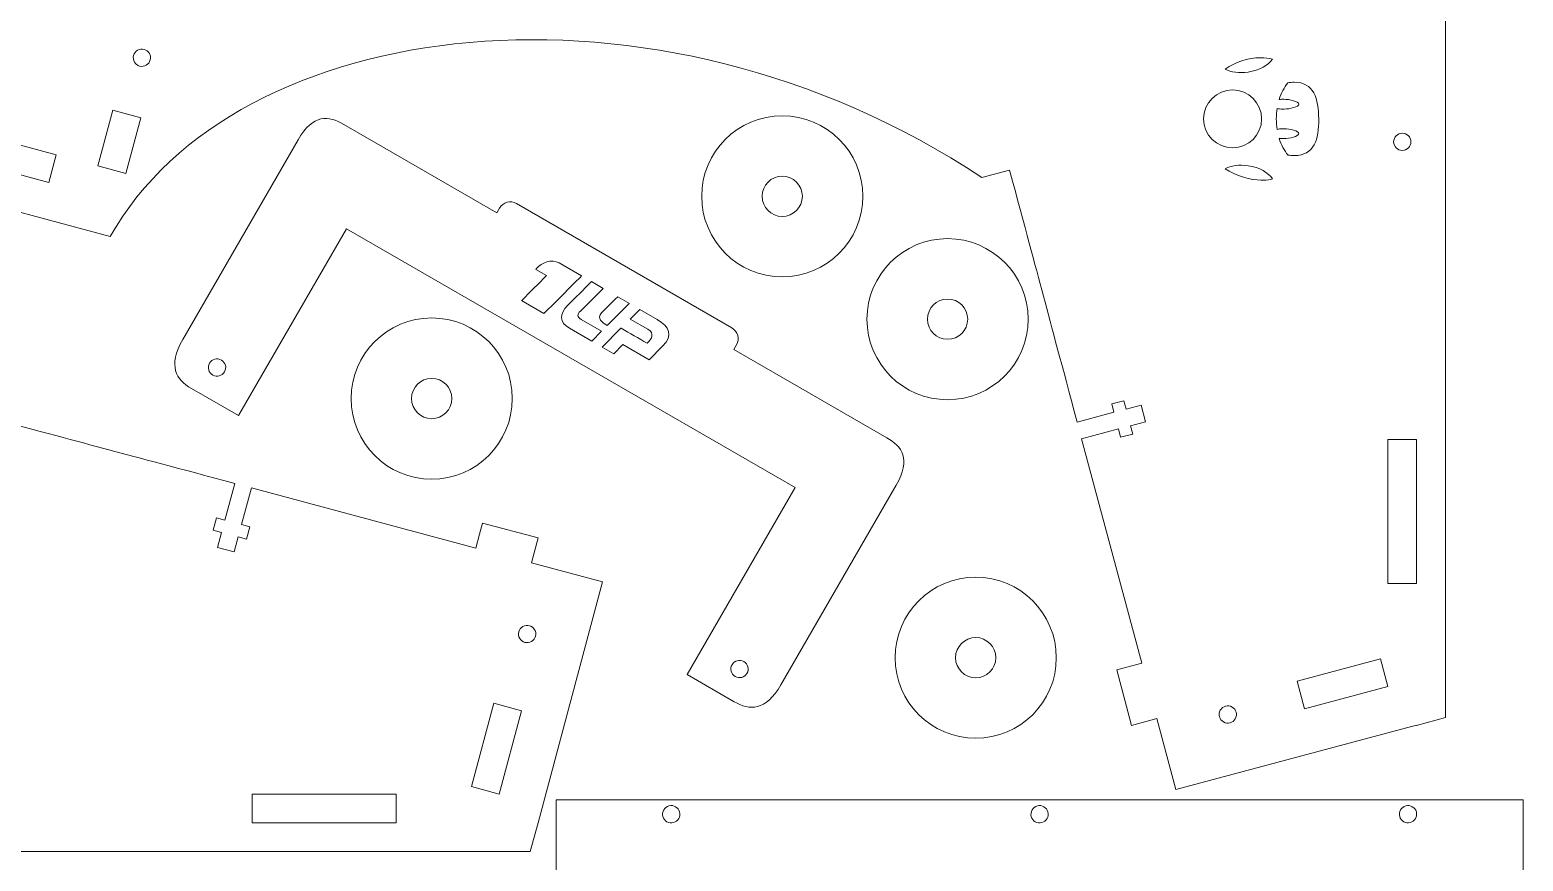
# Model space of a CAD drawing. Header units: centimetres. Extents: x -37.1 to 36.5, y -29.2 to 24.8.
# Drawn here: x 9.62 to 35.56, y -8.54 to 5.91 of the extents above; entities that cross this region are included whole.
import ezdxf

# ---------------------------------------------------------------- set-up
doc = ezdxf.new("R2010")
doc.units = ezdxf.units.CM
doc.header["$MEASUREMENT"] = 0
doc.layers.add('layer 1', color=7, linetype='Continuous')

msp = doc.modelspace()

# ---------------------------------------------------------------- linework, layer by layer
at = {"layer": 'layer 1', "color": 142, "lineweight": 20}
for points, knots in [([(-1.522, -8.37405), (-1.522, -8.37405), (18.31124, -8.37438), (18.31124, -8.37438), (18.31124, -8.37438), (18.31124, -8.37438), (18.4453, -7.87405), (18.4453, -7.87405), (18.4453, -7.87405), (18.4453, -7.87405), (18.44508, -7.87405), (18.44508, -7.87405), (18.44508, -7.87405), (18.44508, -7.87405), (19.56322, -3.68924), (19.56322, -3.68924), (19.56322, -3.68924), (19.56322, -3.68924), (18.32879, -3.35859), (18.32879, -3.35859), (18.32879, -3.35859), (18.32879, -3.35859), (18.4454, -2.92343), (18.4454, -2.92343), (18.4454, -2.92343), (18.4454, -2.92343), (17.47975, -2.6645), (17.47975, -2.6645), (17.47975, -2.6645), (17.47975, -2.6645), (17.4797, -2.66469), (17.4797, -2.66469), (17.4797, -2.66469), (17.4797, -2.66469), (17.42799, -2.85777), (17.42799, -2.85777), (17.42799, -2.85777), (17.42799, -2.85777), (17.36331, -3.09913), (17.36331, -3.09913), (17.36331, -3.09913), (17.36331, -3.09913), (13.46601, -2.05496), (13.46601, -2.05496), (13.46601, -2.05496), (13.46601, -2.05496), (13.29512, -2.69278), (13.29512, -2.69278), (13.29512, -2.69278), (13.29512, -2.69278), (13.43998, -2.7316), (13.43998, -2.7316), (13.43998, -2.7316), (13.43998, -2.7316), (13.38305, -2.9441), (13.38305, -2.9441), (13.38305, -2.9441), (13.38305, -2.9441), (13.23816, -2.90528), (13.23816, -2.90528), (13.23816, -2.90528), (13.23816, -2.90528), (13.16829, -3.16604), (13.16829, -3.16604), (13.16829, -3.16604), (13.16829, -3.16604), (12.87852, -3.08843), (12.87852, -3.08843), (12.87852, -3.08843), (12.87852, -3.08843), (12.94839, -2.82762), (12.94839, -2.82762), (12.94839, -2.82762), (12.94839, -2.82762), (12.80349, -2.78883), (12.80349, -2.78883), (12.80349, -2.78883), (12.80349, -2.78883), (12.86044, -2.57632), (12.86044, -2.57632), (12.86044, -2.57632), (12.86044, -2.57632), (13.00531, -2.61513), (13.00531, -2.61513), (13.00531, -2.61513), (13.00531, -2.61513), (13.17622, -1.9773), (13.17622, -1.9773), (13.17622, -1.9773), (11.09049, -1.41843), (10.88176, -1.36254), (8.79604, -0.80362), (8.79604, -0.80362), (8.79604, -0.80362), (8.92538, -0.32086), (8.92538, -0.32086), (8.92538, -0.32086), (5.14328, 5.37524), (6.10424, 12.6636), (9.94965, 14.81976), (9.94965, 14.81976), (9.94965, 14.81976), (9.16359, 17.7523), (9.16359, 17.7523), (9.16359, 17.7523), (8.95584, 18.56883), (8.19463, 18.8111), (7.31379, 18.57509), (7.31379, 18.57509), (7.31379, 18.57509), (-1.52199, 16.20756), (-1.52199, 16.20756), (-1.52199, 16.20756), (-1.52199, 16.20756), (-1.52199, 6.17568), (-1.52199, 6.17568), (-1.52199, 6.17568), (-1.52199, 6.17568), (-1.02198, 6.17568), (-1.02198, 6.17568), (-1.02198, 6.17568), (-1.02198, 6.17568), (-1.022, 4.32568), (-1.022, 4.32568), (-1.022, 4.32568), (-1.022, 4.32568), (-0.362, 4.32569), (-0.362, 4.32569), (-0.362, 4.32569), (-0.362, 4.32569), (-0.36197, 4.47569), (-0.36197, 4.47569), (-0.36197, 4.47569), (-0.36197, 4.47569), (-0.14198, 4.47569), (-0.14198, 4.47569), (-0.14198, 4.47569), (-0.14198, 4.47569), (-0.14199, 4.3257), (-0.14199, 4.3257), (-0.14199, 4.3257), (-0.14199, 4.3257), (0.12801, 4.32569), (0.12801, 4.32569), (0.12801, 4.32569), (0.12801, 4.32569), (0.128, 4.02569), (0.128, 4.02569), (0.128, 4.02569), (0.128, 4.02569), (-0.142, 4.02569), (-0.142, 4.02569), (-0.142, 4.02569), (-0.142, 4.02569), (-0.142, 3.87569), (-0.142, 3.87569), (-0.142, 3.87569), (-0.142, 3.87569), (-0.362, 3.87568), (-0.362, 3.87568), (-0.362, 3.87568), (-0.362, 3.87568), (-0.36201, 4.0257), (-0.36201, 4.0257), (-0.36201, 4.0257), (-0.36201, 4.0257), (-1.022, 4.02558), (-1.022, 4.02558), (-1.022, 4.02558), (-1.022, 4.02558), (-1.022, 2.1757), (-1.022, 2.1757), (-1.022, 2.1757), (-1.022, 2.1757), (-1.522, 2.1757), (-1.522, 2.1757), (-1.522, 2.1757), (-1.522, 2.1757), (-1.52199, -7.8741), (-1.52199, -7.8741), (-1.52199, -7.8741), (-1.52199, -7.8741), (-1.522, -8.37405), (-1.522, -8.37405)], [0, 0, 0, 0, 0.02173913, 0.02173913, 0.02173913, 0.02173913, 0.04347826, 0.04347826, 0.04347826, 0.04347826, 0.06521739, 0.06521739, 0.06521739, 0.06521739, 0.08695652, 0.08695652, 0.08695652, 0.08695652, 0.10869565, 0.10869565, 0.10869565, 0.10869565, 0.13043478, 0.13043478, 0.13043478, 0.13043478, 0.15217391, 0.15217391, 0.15217391, 0.15217391, 0.17391304, 0.17391304, 0.17391304, 0.17391304, 0.19565217, 0.19565217, 0.19565217, 0.19565217, 0.2173913, 0.2173913, 0.2173913, 0.2173913, 0.23913043, 0.23913043, 0.23913043, 0.23913043, 0.26086957, 0.26086957, 0.26086957, 0.26086957, 0.2826087, 0.2826087, 0.2826087, 0.2826087, 0.30434783, 0.30434783, 0.30434783, 0.30434783, 0.32608696, 0.32608696, 0.32608696, 0.32608696, 0.34782609, 0.34782609, 0.34782609, 0.34782609, 0.36956522, 0.36956522, 0.36956522, 0.36956522, 0.39130435, 0.39130435, 0.39130435, 0.39130435, 0.41304348, 0.41304348, 0.41304348, 0.41304348, 0.43478261, 0.43478261, 0.43478261, 0.43478261, 0.45652174, 0.45652174, 0.45652174, 0.45652174, 0.47826087, 0.47826087, 0.47826087, 0.47826087, 0.5, 0.5, 0.5, 0.5, 0.52173913, 0.52173913, 0.52173913, 0.52173913, 0.54347826, 0.54347826, 0.54347826, 0.54347826, 0.56521739, 0.56521739, 0.56521739, 0.56521739, 0.58695652, 0.58695652, 0.58695652, 0.58695652, 0.60869565, 0.60869565, 0.60869565, 0.60869565, 0.63043478, 0.63043478, 0.63043478, 0.63043478, 0.65217391, 0.65217391, 0.65217391, 0.65217391, 0.67391304, 0.67391304, 0.67391304, 0.67391304, 0.69565217, 0.69565217, 0.69565217, 0.69565217, 0.7173913, 0.7173913, 0.7173913, 0.7173913, 0.73913043, 0.73913043, 0.73913043, 0.73913043, 0.76086957, 0.76086957, 0.76086957, 0.76086957, 0.7826087, 0.7826087, 0.7826087, 0.7826087, 0.80434783, 0.80434783, 0.80434783, 0.80434783, 0.82608696, 0.82608696, 0.82608696, 0.82608696, 0.84782609, 0.84782609, 0.84782609, 0.84782609, 0.86956522, 0.86956522, 0.86956522, 0.86956522, 0.89130435, 0.89130435, 0.89130435, 0.89130435, 0.91304348, 0.91304348, 0.91304348, 0.91304348, 0.93478261, 0.93478261, 0.93478261, 0.93478261, 0.95652174, 0.95652174, 0.95652174, 0.95652174, 0.97826087, 0.97826087, 0.97826087, 0.97826087, 1, 1, 1, 1]), ([(29.5236, -7.2986), (29.5236, -7.2986), (29.19297, -6.06416), (29.19297, -6.06416), (29.19297, -6.06416), (29.19297, -6.06416), (28.75782, -6.1808), (28.75782, -6.1808), (28.75782, -6.1808), (28.75782, -6.1808), (28.49889, -5.21511), (28.49889, -5.21511), (28.49889, -5.21511), (28.49889, -5.21511), (28.49907, -5.21508), (28.49907, -5.21508), (28.49907, -5.21508), (28.49907, -5.21508), (28.93351, -5.0987), (28.93351, -5.0987), (28.93351, -5.0987), (28.93351, -5.0987), (27.88934, -1.2014), (27.88934, -1.2014), (27.88934, -1.2014), (27.88934, -1.2014), (28.52713, -1.03049), (28.52713, -1.03049), (28.52713, -1.03049), (28.52713, -1.03049), (28.56598, -1.17536), (28.56598, -1.17536), (28.56598, -1.17536), (28.56598, -1.17536), (28.77849, -1.11843), (28.77849, -1.11843), (28.77849, -1.11843), (28.77849, -1.11843), (28.73966, -0.97357), (28.73966, -0.97357), (28.73966, -0.97357), (28.73966, -0.97357), (29.00045, -0.90368), (29.00045, -0.90368), (29.00045, -0.90368), (29.00045, -0.90368), (28.92281, -0.6139), (28.92281, -0.6139), (28.92281, -0.6139), (28.92281, -0.6139), (28.66198, -0.68379), (28.66198, -0.68379), (28.66198, -0.68379), (28.66198, -0.68379), (28.62318, -0.53887), (28.62318, -0.53887), (28.62318, -0.53887), (28.62318, -0.53887), (28.41069, -0.59583), (28.41069, -0.59583), (28.41069, -0.59583), (28.41069, -0.59583), (28.44952, -0.7407), (28.44952, -0.7407), (28.44952, -0.7407), (28.44952, -0.7407), (27.81168, -0.91163), (27.81168, -0.91163), (27.81168, -0.91163), (27.2528, 1.17413), (27.19689, 1.38286), (26.638, 3.46857), (26.638, 3.46857), (26.638, 3.46857), (26.15524, 3.33924), (26.15524, 3.33924), (26.15524, 3.33924), (20.45917, 7.12136), (13.17077, 6.16037), (11.01463, 2.31496), (11.01463, 2.31496), (11.01463, 2.31496), (8.08208, 3.10102), (8.08208, 3.10102), (8.08208, 3.10102), (7.26555, 3.30878), (7.02328, 4.06997), (7.25929, 4.95082), (7.25929, 4.95082), (7.25929, 4.95082), (9.62681, 13.78659), (9.62681, 13.78659), (9.62681, 13.78659), (9.62681, 13.78659), (19.65869, 13.7866), (19.65869, 13.7866), (19.65869, 13.7866), (19.65869, 13.7866), (19.65871, 13.28663), (19.65871, 13.28663), (19.65871, 13.28663), (19.65871, 13.28663), (21.50871, 13.28664), (21.50871, 13.28664), (21.50871, 13.28664), (21.50871, 13.28664), (21.50871, 12.62661), (21.50871, 12.62661), (21.50871, 12.62661), (21.50871, 12.62661), (21.35872, 12.62663), (21.35872, 12.62663), (21.35872, 12.62663), (21.35872, 12.62663), (21.35872, 12.40662), (21.35872, 12.40662), (21.35872, 12.40662), (21.35872, 12.40662), (21.5087, 12.40662), (21.5087, 12.40662), (21.5087, 12.40662), (21.5087, 12.40662), (21.50871, 12.13662), (21.50871, 12.13662), (21.50871, 12.13662), (21.50871, 12.13662), (21.80872, 12.13661), (21.80872, 12.13661), (21.80872, 12.13661), (21.80872, 12.13661), (21.80871, 12.40663), (21.80871, 12.40663), (21.80871, 12.40663), (21.80871, 12.40663), (21.9587, 12.40664), (21.9587, 12.40664), (21.9587, 12.40664), (21.9587, 12.40664), (21.95871, 12.62663), (21.95871, 12.62663), (21.95871, 12.62663), (21.95871, 12.62663), (21.8087, 12.62662), (21.8087, 12.62662), (21.8087, 12.62662), (21.8087, 12.62662), (21.80881, 13.28662), (21.80881, 13.28662), (21.80881, 13.28662), (21.80881, 13.28662), (23.65869, 13.28662), (23.65869, 13.28662), (23.65869, 13.28662), (23.65869, 13.28662), (23.65869, 13.78661), (23.65869, 13.78661), (23.65869, 13.78661), (23.65869, 13.78661), (33.70842, 13.7866), (33.70842, 13.7866), (33.70842, 13.7866), (33.70842, 13.7866), (33.70843, 13.78662), (33.70843, 13.78662), (33.70843, 13.78662), (33.70843, 13.78662), (34.20845, 13.78663), (34.20845, 13.78663), (34.20845, 13.78663), (34.20845, 13.78663), (34.20877, -6.04662), (34.20877, -6.04662), (34.20877, -6.04662), (34.20877, -6.04662), (33.70844, -6.18067), (33.70844, -6.18067), (33.70844, -6.18067), (33.70844, -6.18067), (33.70843, -6.18048), (33.70843, -6.18048), (33.70843, -6.18048), (33.70843, -6.18048), (29.5236, -7.2986), (29.5236, -7.2986)], [0, 0, 0, 0, 0.02173913, 0.02173913, 0.02173913, 0.02173913, 0.04347826, 0.04347826, 0.04347826, 0.04347826, 0.06521739, 0.06521739, 0.06521739, 0.06521739, 0.08695652, 0.08695652, 0.08695652, 0.08695652, 0.10869565, 0.10869565, 0.10869565, 0.10869565, 0.13043478, 0.13043478, 0.13043478, 0.13043478, 0.15217391, 0.15217391, 0.15217391, 0.15217391, 0.17391304, 0.17391304, 0.17391304, 0.17391304, 0.19565217, 0.19565217, 0.19565217, 0.19565217, 0.2173913, 0.2173913, 0.2173913, 0.2173913, 0.23913043, 0.23913043, 0.23913043, 0.23913043, 0.26086957, 0.26086957, 0.26086957, 0.26086957, 0.2826087, 0.2826087, 0.2826087, 0.2826087, 0.30434783, 0.30434783, 0.30434783, 0.30434783, 0.32608696, 0.32608696, 0.32608696, 0.32608696, 0.34782609, 0.34782609, 0.34782609, 0.34782609, 0.36956522, 0.36956522, 0.36956522, 0.36956522, 0.39130435, 0.39130435, 0.39130435, 0.39130435, 0.41304348, 0.41304348, 0.41304348, 0.41304348, 0.43478261, 0.43478261, 0.43478261, 0.43478261, 0.45652174, 0.45652174, 0.45652174, 0.45652174, 0.47826087, 0.47826087, 0.47826087, 0.47826087, 0.5, 0.5, 0.5, 0.5, 0.52173913, 0.52173913, 0.52173913, 0.52173913, 0.54347826, 0.54347826, 0.54347826, 0.54347826, 0.56521739, 0.56521739, 0.56521739, 0.56521739, 0.58695652, 0.58695652, 0.58695652, 0.58695652, 0.60869565, 0.60869565, 0.60869565, 0.60869565, 0.63043478, 0.63043478, 0.63043478, 0.63043478, 0.65217391, 0.65217391, 0.65217391, 0.65217391, 0.67391304, 0.67391304, 0.67391304, 0.67391304, 0.69565217, 0.69565217, 0.69565217, 0.69565217, 0.7173913, 0.7173913, 0.7173913, 0.7173913, 0.73913043, 0.73913043, 0.73913043, 0.73913043, 0.76086957, 0.76086957, 0.76086957, 0.76086957, 0.7826087, 0.7826087, 0.7826087, 0.7826087, 0.80434783, 0.80434783, 0.80434783, 0.80434783, 0.82608696, 0.82608696, 0.82608696, 0.82608696, 0.84782609, 0.84782609, 0.84782609, 0.84782609, 0.86956522, 0.86956522, 0.86956522, 0.86956522, 0.89130435, 0.89130435, 0.89130435, 0.89130435, 0.91304348, 0.91304348, 0.91304348, 0.91304348, 0.93478261, 0.93478261, 0.93478261, 0.93478261, 0.95652174, 0.95652174, 0.95652174, 0.95652174, 0.97826087, 0.97826087, 0.97826087, 0.97826087, 1, 1, 1, 1]), ([(11.70806, 5.38261), (11.72948, 5.4626), (11.682, 5.54487), (11.602, 5.5663), (11.602, 5.5663), (11.522, 5.58778), (11.43971, 5.54027), (11.41831, 5.46023), (11.41831, 5.46023), (11.39683, 5.38025), (11.44437, 5.29796), (11.52435, 5.27654), (11.52435, 5.27654), (11.60432, 5.2551), (11.68663, 5.3026), (11.70806, 5.38261)], [0, 0, 0, 0, 0.25, 0.25, 0.25, 0.25, 0.5, 0.5, 0.5, 0.5, 0.75, 0.75, 0.75, 0.75, 1, 1, 1, 1]), ([(31.20302, 5.39913), (31.14258, 5.41376), (31.07548, 5.42147), (31.0009, 5.42144), (31.0009, 5.42144), (30.76997, 5.42145), (30.55617, 5.34775), (30.38176, 5.22259), (30.38176, 5.22259), (30.4827, 5.17049), (30.62709, 5.14899), (30.78179, 5.17166), (30.78179, 5.17166), (30.97634, 5.20018), (31.13516, 5.29087), (31.20302, 5.39913)], [0, 0, 0, 0, 0.25, 0.25, 0.25, 0.25, 0.5, 0.5, 0.5, 0.5, 0.75, 0.75, 0.75, 0.75, 1, 1, 1, 1]), ([(31.27031, 4.35809), (31.27032, 4.29549), (31.27516, 4.23451), (31.28433, 4.17599), (31.28433, 4.17599), (31.32124, 4.18307), (31.31663, 4.18706), (31.40937, 4.18707), (31.40937, 4.18707), (31.50212, 4.18706), (31.66298, 4.14883), (31.66297, 4.10171), (31.66297, 4.10171), (31.66298, 4.05461), (31.49513, 4.0164), (31.40937, 4.01639), (31.40937, 4.01639), (31.32362, 4.01639), (31.34783, 4.01836), (31.31998, 4.02187), (31.31998, 4.02187), (31.35562, 3.90753), (31.40885, 3.80758), (31.47455, 3.72939), (31.47455, 3.72939), (31.50623, 3.72329), (31.54084, 3.72004), (31.57869, 3.72006), (31.57869, 3.72006), (31.93674, 3.72008), (32.00756, 4.00577), (32.00756, 4.35808), (32.00756, 4.35808), (32.00758, 4.71038), (31.92035, 4.99609), (31.57867, 4.99607), (31.57867, 4.99607), (31.5406, 4.9961), (31.50571, 4.99251), (31.47369, 4.98572), (31.47369, 4.98572), (31.40839, 4.90771), (31.35552, 4.8081), (31.31999, 4.6943), (31.31999, 4.6943), (31.34781, 4.69783), (31.32362, 4.69972), (31.40937, 4.69973), (31.40937, 4.69973), (31.49513, 4.69972), (31.66296, 4.66152), (31.66297, 4.61441), (31.66297, 4.61441), (31.66297, 4.56731), (31.5021, 4.52908), (31.40935, 4.52908), (31.40935, 4.52908), (31.31659, 4.52907), (31.32122, 4.5331), (31.28431, 4.54015), (31.28431, 4.54015), (31.27515, 4.48163), (31.27031, 4.42067), (31.27031, 4.35809)], [0, 0, 0, 0, 0.0625, 0.0625, 0.0625, 0.0625, 0.125, 0.125, 0.125, 0.125, 0.1875, 0.1875, 0.1875, 0.1875, 0.25, 0.25, 0.25, 0.25, 0.3125, 0.3125, 0.3125, 0.3125, 0.375, 0.375, 0.375, 0.375, 0.4375, 0.4375, 0.4375, 0.4375, 0.5, 0.5, 0.5, 0.5, 0.5625, 0.5625, 0.5625, 0.5625, 0.625, 0.625, 0.625, 0.625, 0.6875, 0.6875, 0.6875, 0.6875, 0.75, 0.75, 0.75, 0.75, 0.8125, 0.8125, 0.8125, 0.8125, 0.875, 0.875, 0.875, 0.875, 0.9375, 0.9375, 0.9375, 0.9375, 1, 1, 1, 1]), ([(30.00846, 4.35807), (30.00844, 4.08016), (30.23384, 3.85475), (30.51178, 3.85475), (30.51178, 3.85475), (30.78973, 3.85474), (31.0151, 4.08014), (31.01511, 4.35808), (31.01511, 4.35808), (31.01509, 4.63603), (30.78971, 4.86141), (30.51176, 4.8614), (30.51176, 4.8614), (30.23386, 4.86143), (30.00846, 4.63599), (30.00846, 4.35807)], [0, 0, 0, 0, 0.25, 0.25, 0.25, 0.25, 0.5, 0.5, 0.5, 0.5, 0.75, 0.75, 0.75, 0.75, 1, 1, 1, 1]), ([(11.54238, 4.37806), (11.54238, 4.37806), (11.05942, 4.50744), (11.05942, 4.50744), (11.05942, 4.50744), (11.05942, 4.50744), (10.8006, 3.54152), (10.8006, 3.54152), (10.8006, 3.54152), (10.8006, 3.54152), (11.28356, 3.41211), (11.28356, 3.41211), (11.28356, 3.41211), (11.28356, 3.41211), (11.54238, 4.37806), (11.54238, 4.37806)], [0, 0, 0, 0, 0.25, 0.25, 0.25, 0.25, 0.5, 0.5, 0.5, 0.5, 0.75, 0.75, 0.75, 0.75, 1, 1, 1, 1]), ([(15.07163, 4.263), (15.07163, 4.263), (17.72905, 2.72874), (17.72905, 2.72874), (17.72905, 2.72874), (17.72905, 2.72874), (17.77507, 2.80845), (17.77507, 2.80845), (17.77507, 2.80845), (17.83449, 2.91138), (17.96731, 2.94697), (18.07024, 2.88754), (18.07024, 2.88754), (18.07024, 2.88754), (21.81285, 0.72674), (21.81285, 0.72674), (21.81285, 0.72674), (21.91578, 0.66732), (21.95137, 0.5345), (21.89195, 0.43157), (21.89195, 0.43157), (21.89195, 0.43157), (21.84593, 0.35186), (21.84593, 0.35186), (21.84593, 0.35186), (21.84593, 0.35186), (24.50334, -1.1824), (24.50334, -1.1824), (24.50334, -1.1824), (24.76751, -1.33491), (24.93293, -1.54753), (24.66786, -2.00665), (24.66786, -2.00665), (24.66786, -2.00665), (22.66577, -5.47436), (22.66577, -5.47436), (22.66577, -5.47436), (22.4007, -5.93347), (22.11798, -5.9239), (21.85387, -5.77142), (21.85387, -5.77142), (21.85387, -5.77142), (21.03513, -5.29872), (21.03513, -5.29872), (21.03513, -5.29872), (21.03513, -5.29872), (22.91108, -2.04947), (22.91108, -2.04947), (22.91108, -2.04947), (22.91108, -2.04947), (15.11685, 2.45053), (15.11685, 2.45053), (15.11685, 2.45053), (15.11685, 2.45053), (13.2409, -0.79872), (13.2409, -0.79872), (13.2409, -0.79872), (13.2409, -0.79872), (12.42216, -0.32602), (12.42216, -0.32602), (12.42216, -0.32602), (12.15805, -0.17353), (12.00837, 0.06647), (12.27347, 0.52564), (12.27347, 0.52564), (12.27347, 0.52564), (14.27556, 3.99335), (14.27556, 3.99335), (14.27556, 3.99335), (14.54066, 4.45252), (14.80747, 4.41552), (15.07163, 4.263)], [0, 0, 0, 0, 0.05555556, 0.05555556, 0.05555556, 0.05555556, 0.11111111, 0.11111111, 0.11111111, 0.11111111, 0.16666667, 0.16666667, 0.16666667, 0.16666667, 0.22222222, 0.22222222, 0.22222222, 0.22222222, 0.27777778, 0.27777778, 0.27777778, 0.27777778, 0.33333333, 0.33333333, 0.33333333, 0.33333333, 0.38888889, 0.38888889, 0.38888889, 0.38888889, 0.44444444, 0.44444444, 0.44444444, 0.44444444, 0.5, 0.5, 0.5, 0.5, 0.55555556, 0.55555556, 0.55555556, 0.55555556, 0.61111111, 0.61111111, 0.61111111, 0.61111111, 0.66666667, 0.66666667, 0.66666667, 0.66666667, 0.72222222, 0.72222222, 0.72222222, 0.72222222, 0.77777778, 0.77777778, 0.77777778, 0.77777778, 0.83333333, 0.83333333, 0.83333333, 0.83333333, 0.88888889, 0.88888889, 0.88888889, 0.88888889, 0.94444444, 0.94444444, 0.94444444, 0.94444444, 1, 1, 1, 1]), ([(8.98102, 3.51142), (8.98102, 3.51142), (9.11043, 3.9944), (9.11043, 3.9944), (9.11043, 3.9944), (9.11043, 3.9944), (10.07634, 3.73559), (10.07634, 3.73559), (10.07634, 3.73559), (10.07634, 3.73559), (9.94697, 3.25263), (9.94697, 3.25263), (9.94697, 3.25263), (9.94697, 3.25263), (8.98102, 3.51142), (8.98102, 3.51142)], [0, 0, 0, 0, 0.25, 0.25, 0.25, 0.25, 0.5, 0.5, 0.5, 0.5, 0.75, 0.75, 0.75, 0.75, 1, 1, 1, 1]), ([(33.30949, 3.96007), (33.30952, 3.87724), (33.37668, 3.81006), (33.45949, 3.81008), (33.45949, 3.81008), (33.54236, 3.81008), (33.60952, 3.87723), (33.60952, 3.9601), (33.60952, 3.9601), (33.6095, 4.04292), (33.54234, 4.11009), (33.45952, 4.11007), (33.45952, 4.11007), (33.37667, 4.11008), (33.30951, 4.04293), (33.30949, 3.96007)], [0, 0, 0, 0, 0.25, 0.25, 0.25, 0.25, 0.5, 0.5, 0.5, 0.5, 0.75, 0.75, 0.75, 0.75, 1, 1, 1, 1]), ([(30.3818, 3.49355), (30.5562, 3.36841), (30.84816, 3.29468), (31.00092, 3.29469), (31.00092, 3.29469), (31.15368, 3.2947), (31.14259, 3.30241), (31.20302, 3.31701), (31.20302, 3.31701), (31.13518, 3.42527), (30.97634, 3.51597), (30.7818, 3.54449), (30.7818, 3.54449), (30.62707, 3.56717), (30.48271, 3.54565), (30.3818, 3.49355)], [0, 0, 0, 0, 0.25, 0.25, 0.25, 0.25, 0.5, 0.5, 0.5, 0.5, 0.75, 0.75, 0.75, 0.75, 1, 1, 1, 1]), ([(18.59401, 1.63557), (18.59401, 1.63557), (18.40773, 1.74312), (18.40773, 1.74312), (18.40773, 1.74312), (18.40773, 1.74312), (18.41424, 1.75087), (18.41424, 1.75087), (18.41424, 1.75087), (18.51091, 1.86565), (18.67378, 1.92849), (18.81272, 1.85428), (18.81272, 1.85428), (18.81272, 1.85428), (18.81306, 1.85462), (18.81306, 1.85462), (18.81306, 1.85462), (18.81306, 1.85462), (19.20241, 1.62982), (19.20241, 1.62982), (19.20241, 1.62982), (19.20241, 1.62982), (19.19457, 1.622), (19.19457, 1.622), (19.19457, 1.622), (18.98083, 1.40826), (18.76711, 1.19452), (18.55336, 0.98077), (18.55336, 0.98077), (18.55336, 0.98077), (18.54876, 0.97619), (18.54876, 0.97619), (18.54876, 0.97619), (18.54876, 0.97619), (18.1594, 1.20099), (18.1594, 1.20099), (18.1594, 1.20099), (18.1594, 1.20099), (18.16722, 1.20879), (18.16722, 1.20879), (18.16722, 1.20879), (18.30948, 1.35105), (18.45174, 1.49331), (18.59401, 1.63557)], [0, 0, 0, 0, 0.09090909, 0.09090909, 0.09090909, 0.09090909, 0.18181818, 0.18181818, 0.18181818, 0.18181818, 0.27272727, 0.27272727, 0.27272727, 0.27272727, 0.36363636, 0.36363636, 0.36363636, 0.36363636, 0.45454545, 0.45454545, 0.45454545, 0.45454545, 0.54545455, 0.54545455, 0.54545455, 0.54545455, 0.63636364, 0.63636364, 0.63636364, 0.63636364, 0.72727273, 0.72727273, 0.72727273, 0.72727273, 0.81818182, 0.81818182, 0.81818182, 0.81818182, 0.90909091, 0.90909091, 0.90909091, 0.90909091, 1, 1, 1, 1]), ([(19.18084, 1.01809), (19.12446, 0.96171), (19.12162, 0.91507), (19.19429, 0.87253), (19.19429, 0.87253), (19.19429, 0.87253), (19.54845, 0.66805), (19.54845, 0.66805), (19.54845, 0.66805), (19.54845, 0.66805), (19.37789, 0.49749), (19.37789, 0.49749), (19.37789, 0.49749), (19.37789, 0.49749), (18.99177, 0.72042), (18.99177, 0.72042), (18.99177, 0.72042), (18.80601, 0.82261), (18.81981, 0.9761), (18.95901, 1.11532), (18.95901, 1.11532), (19.09582, 1.25212), (19.23263, 1.38894), (19.36944, 1.52577), (19.36944, 1.52577), (19.36944, 1.52577), (19.37404, 1.53034), (19.37404, 1.53034), (19.37404, 1.53034), (19.37404, 1.53034), (19.57631, 1.41356), (19.57631, 1.41356), (19.57631, 1.41356), (19.57631, 1.41356), (19.18084, 1.01809), (19.18084, 1.01809)], [0, 0, 0, 0, 0.11111111, 0.11111111, 0.11111111, 0.11111111, 0.22222222, 0.22222222, 0.22222222, 0.22222222, 0.33333333, 0.33333333, 0.33333333, 0.33333333, 0.44444444, 0.44444444, 0.44444444, 0.44444444, 0.55555556, 0.55555556, 0.55555556, 0.55555556, 0.66666667, 0.66666667, 0.66666667, 0.66666667, 0.77777778, 0.77777778, 0.77777778, 0.77777778, 0.88888889, 0.88888889, 0.88888889, 0.88888889, 1, 1, 1, 1]), ([(19.64274, 0.77107), (19.56228, 0.81611), (19.45968, 0.89485), (19.54825, 0.98692), (19.54825, 0.98692), (19.64027, 1.07897), (19.73235, 1.17105), (19.82441, 1.26309), (19.82441, 1.26309), (19.82441, 1.26309), (19.82899, 1.26768), (19.82899, 1.26768), (19.82899, 1.26768), (19.82899, 1.26768), (20.03127, 1.15089), (20.03127, 1.15089), (20.03127, 1.15089), (20.03127, 1.15089), (20.02347, 1.14307), (20.02347, 1.14307), (20.02347, 1.14307), (19.89993, 1.01954), (19.77641, 0.89602), (19.65287, 0.77247), (19.65287, 0.77247), (19.65287, 0.77247), (19.64834, 0.76793), (19.64834, 0.76793), (19.64834, 0.76793), (19.64834, 0.76793), (19.64274, 0.77107), (19.64274, 0.77107)], [0, 0, 0, 0, 0.125, 0.125, 0.125, 0.125, 0.25, 0.25, 0.25, 0.25, 0.375, 0.375, 0.375, 0.375, 0.5, 0.5, 0.5, 0.5, 0.625, 0.625, 0.625, 0.625, 0.75, 0.75, 0.75, 0.75, 0.875, 0.875, 0.875, 0.875, 1, 1, 1, 1]), ([(19.91831, 0.43568), (19.91831, 0.43568), (19.75968, 0.27706), (19.75968, 0.27706), (19.75968, 0.27706), (19.75968, 0.27706), (19.55739, 0.39386), (19.55739, 0.39386), (19.55739, 0.39386), (19.55739, 0.39386), (19.88609, 0.72254), (19.88609, 0.72254), (19.88609, 0.72254), (19.88609, 0.72254), (19.89172, 0.71929), (19.89172, 0.71929), (19.89172, 0.71929), (20.04131, 0.63292), (20.1909, 0.54656), (20.34048, 0.4602), (20.34048, 0.4602), (20.42665, 0.53462), (20.47184, 0.63187), (20.3547, 0.70159), (20.3547, 0.70159), (20.3547, 0.70159), (20.04434, 0.88078), (20.04434, 0.88078), (20.04434, 0.88078), (20.04434, 0.88078), (20.2108, 1.04724), (20.2108, 1.04724), (20.2108, 1.04724), (20.2108, 1.04724), (20.51646, 0.87076), (20.51646, 0.87076), (20.51646, 0.87076), (20.73187, 0.7464), (20.79745, 0.59561), (20.60979, 0.40797), (20.60979, 0.40797), (20.60979, 0.40797), (20.37427, 0.17243), (20.37427, 0.17243), (20.37427, 0.17243), (20.37427, 0.17243), (19.91831, 0.43568), (19.91831, 0.43568)], [0, 0, 0, 0, 0.08333333, 0.08333333, 0.08333333, 0.08333333, 0.16666667, 0.16666667, 0.16666667, 0.16666667, 0.25, 0.25, 0.25, 0.25, 0.33333333, 0.33333333, 0.33333333, 0.33333333, 0.41666667, 0.41666667, 0.41666667, 0.41666667, 0.5, 0.5, 0.5, 0.5, 0.58333333, 0.58333333, 0.58333333, 0.58333333, 0.66666667, 0.66666667, 0.66666667, 0.66666667, 0.75, 0.75, 0.75, 0.75, 0.83333333, 0.83333333, 0.83333333, 0.83333333, 0.91666667, 0.91666667, 0.91666667, 0.91666667, 1, 1, 1, 1]), ([(12.94439, 0.16717), (13.01612, 0.12575), (13.04071, 0.03399), (12.99929, -0.03774), (12.99929, -0.03774), (12.95788, -0.10947), (12.86612, -0.13406), (12.79439, -0.09264), (12.79439, -0.09264), (12.72266, -0.05123), (12.69807, 0.04053), (12.73948, 0.11226), (12.73948, 0.11226), (12.7809, 0.18399), (12.87266, 0.20858), (12.94439, 0.16717)], [0, 0, 0, 0, 0.25, 0.25, 0.25, 0.25, 0.5, 0.5, 0.5, 0.5, 0.75, 0.75, 0.75, 0.75, 1, 1, 1, 1]), ([(33.20876, -1.21338), (33.20876, -1.21338), (33.20877, -3.71338), (33.20877, -3.71338), (33.20877, -3.71338), (33.20877, -3.71338), (33.70875, -3.71339), (33.70875, -3.71339), (33.70875, -3.71339), (33.70875, -3.71339), (33.70877, -1.21339), (33.70877, -1.21339), (33.70877, -1.21339), (33.70877, -1.21339), (33.20876, -1.21338), (33.20876, -1.21338)], [0, 0, 0, 0, 0.25, 0.25, 0.25, 0.25, 0.5, 0.5, 0.5, 0.5, 0.75, 0.75, 0.75, 0.75, 1, 1, 1, 1]), ([(18.18163, -4.46384), (18.1099, -4.50527), (18.0853, -4.59703), (18.12671, -4.66875), (18.12671, -4.66875), (18.1681, -4.74046), (18.25988, -4.76508), (18.33161, -4.72365), (18.33161, -4.72365), (18.40333, -4.68224), (18.42793, -4.59047), (18.38651, -4.51875), (18.38651, -4.51875), (18.34512, -4.44702), (18.25335, -4.42242), (18.18163, -4.46384)], [0, 0, 0, 0, 0.25, 0.25, 0.25, 0.25, 0.5, 0.5, 0.5, 0.5, 0.75, 0.75, 0.75, 0.75, 1, 1, 1, 1]), ([(22.01987, -5.07256), (22.0916, -5.11398), (22.11619, -5.20573), (22.07477, -5.27747), (22.07477, -5.27747), (22.03336, -5.3492), (21.9416, -5.37379), (21.86987, -5.33237), (21.86987, -5.33237), (21.79813, -5.29096), (21.77355, -5.1992), (21.81496, -5.12747), (21.81496, -5.12747), (21.85638, -5.05573), (21.94813, -5.03115), (22.01987, -5.07256)], [0, 0, 0, 0, 0.25, 0.25, 0.25, 0.25, 0.5, 0.5, 0.5, 0.5, 0.75, 0.75, 0.75, 0.75, 1, 1, 1, 1]), ([(31.63135, -5.41256), (31.63135, -5.41256), (33.08023, -5.02433), (33.08023, -5.02433), (33.08023, -5.02433), (33.08023, -5.02433), (33.20963, -5.5073), (33.20963, -5.5073), (33.20963, -5.5073), (33.20963, -5.5073), (31.76076, -5.89552), (31.76076, -5.89552), (31.76076, -5.89552), (31.76076, -5.89552), (31.63135, -5.41256), (31.63135, -5.41256)], [0, 0, 0, 0, 0.25, 0.25, 0.25, 0.25, 0.5, 0.5, 0.5, 0.5, 0.75, 0.75, 0.75, 0.75, 1, 1, 1, 1]), ([(17.67718, -5.79696), (17.67718, -5.79696), (17.28896, -7.24584), (17.28896, -7.24584), (17.28896, -7.24584), (17.28896, -7.24584), (17.77192, -7.37525), (17.77192, -7.37525), (17.77192, -7.37525), (17.77192, -7.37525), (18.16015, -5.92637), (18.16015, -5.92637), (18.16015, -5.92637), (18.16015, -5.92637), (17.67718, -5.79696), (17.67718, -5.79696)], [0, 0, 0, 0, 0.25, 0.25, 0.25, 0.25, 0.5, 0.5, 0.5, 0.5, 0.75, 0.75, 0.75, 0.75, 1, 1, 1, 1]), ([(30.29821, -5.91702), (30.33966, -5.84528), (30.43139, -5.8207), (30.50311, -5.8621), (30.50311, -5.8621), (30.57483, -5.90349), (30.59946, -5.99527), (30.55802, -6.06698), (30.55802, -6.06698), (30.51663, -6.13871), (30.42483, -6.1633), (30.35314, -6.1219), (30.35314, -6.1219), (30.28138, -6.08049), (30.25682, -5.98874), (30.29821, -5.91702)], [0, 0, 0, 0, 0.25, 0.25, 0.25, 0.25, 0.5, 0.5, 0.5, 0.5, 0.75, 0.75, 0.75, 0.75, 1, 1, 1, 1]), ([(13.47801, -7.37438), (13.47801, -7.37438), (15.97801, -7.37438), (15.97801, -7.37438), (15.97801, -7.37438), (15.97801, -7.37438), (15.97801, -7.87438), (15.97801, -7.87438), (15.97801, -7.87438), (15.97801, -7.87438), (13.47801, -7.87438), (13.47801, -7.87438), (13.47801, -7.87438), (13.47801, -7.87438), (13.47801, -7.37438), (13.47801, -7.37438)], [0, 0, 0, 0, 0.25, 0.25, 0.25, 0.25, 0.5, 0.5, 0.5, 0.5, 0.75, 0.75, 0.75, 0.75, 1, 1, 1, 1])]:
    msp.add_open_spline(points, degree=3, knots=knots, dxfattribs=at)
at = {"layer": 'layer 1', "color": 152, "lineweight": 20}
for points in [[(22.68788, 1.61345), (23.46095, 1.61345), (24.08788, 2.24038), (24.08788, 3.01345), (24.08788, 3.01345), (24.08788, 3.78652), (23.46095, 4.41345), (22.68788, 4.41345), (22.68788, 4.41345), (21.91481, 4.41345), (21.28788, 3.78652), (21.28788, 3.01345), (21.28788, 3.01345), (21.28788, 2.24038), (21.91481, 1.61345), (22.68788, 1.61345)], [(22.68788, 2.66345), (22.88115, 2.66345), (23.03788, 2.82018), (23.03788, 3.01345), (23.03788, 3.01345), (23.03788, 3.20672), (22.88115, 3.36345), (22.68788, 3.36345), (22.68788, 3.36345), (22.49461, 3.36345), (22.33788, 3.20672), (22.33788, 3.01345), (22.33788, 3.01345), (22.33788, 2.82018), (22.49461, 2.66345), (22.68788, 2.66345)], [(25.56005, -0.52204), (26.33312, -0.52204), (26.96005, 0.10489), (26.96005, 0.87796), (26.96005, 0.87796), (26.96005, 1.65103), (26.33312, 2.27796), (25.56005, 2.27796), (25.56005, 2.27796), (24.78698, 2.27796), (24.16005, 1.65103), (24.16005, 0.87796), (24.16005, 0.87796), (24.16005, 0.10489), (24.78698, -0.52204), (25.56005, -0.52204)], [(25.56005, 0.52796), (25.75332, 0.52796), (25.91005, 0.68469), (25.91005, 0.87796), (25.91005, 0.87796), (25.91005, 1.07123), (25.75332, 1.22796), (25.56005, 1.22796), (25.56005, 1.22796), (25.36678, 1.22796), (25.21005, 1.07123), (25.21005, 0.87796), (25.21005, 0.87796), (25.21005, 0.68469), (25.36678, 0.52796), (25.56005, 0.52796)], [(15.19802, -0.50131), (15.19802, -1.27438), (15.82495, -1.90131), (16.59802, -1.90131), (16.59802, -1.90131), (17.37109, -1.90131), (17.99802, -1.27438), (17.99802, -0.50131), (17.99802, -0.50131), (17.99802, 0.27176), (17.37109, 0.89869), (16.59802, 0.89869), (16.59802, 0.89869), (15.82495, 0.89869), (15.19802, 0.27176), (15.19802, -0.50131)], [(16.24802, -0.50131), (16.24802, -0.69458), (16.40475, -0.85131), (16.59802, -0.85131), (16.59802, -0.85131), (16.79129, -0.85131), (16.94802, -0.69458), (16.94802, -0.50131), (16.94802, -0.50131), (16.94802, -0.30804), (16.79129, -0.15131), (16.59802, -0.15131), (16.59802, -0.15131), (16.40475, -0.15131), (16.24802, -0.30804), (16.24802, -0.50131)], [(26.04893, -6.40561), (26.822, -6.40561), (27.44893, -5.77868), (27.44893, -5.00561), (27.44893, -5.00561), (27.44893, -4.23254), (26.822, -3.60561), (26.04893, -3.60561), (26.04893, -3.60561), (25.27586, -3.60561), (24.64893, -4.23254), (24.64893, -5.00561), (24.64893, -5.00561), (24.64893, -5.77868), (25.27586, -6.40561), (26.04893, -6.40561)], [(26.04893, -5.35561), (26.2422, -5.35561), (26.39893, -5.19888), (26.39893, -5.00561), (26.39893, -5.00561), (26.39893, -4.81234), (26.2422, -4.65561), (26.04893, -4.65561), (26.04893, -4.65561), (25.85566, -4.65561), (25.69893, -4.81234), (25.69893, -5.00561), (25.69893, -5.00561), (25.69893, -5.19888), (25.85566, -5.35561), (26.04893, -5.35561)]]:
    msp.add_open_spline(points, degree=3, knots=[0, 0, 0, 0, 0.25, 0.25, 0.25, 0.25, 0.5, 0.5, 0.5, 0.5, 0.75, 0.75, 0.75, 0.75, 1, 1, 1, 1], dxfattribs=at)
at = {"layer": 'layer 1', "color": 30, "lineweight": 20}
for points in [[(18.75874, -7.47487), (18.75874, -7.47487), (35.55875, -7.47487), (35.55875, -7.47487), (35.55875, -7.47487), (35.55875, -12.97741), (35.55875, -17.55713), (35.55875, -22.95008), (35.55875, -22.95008), (35.55875, -22.95008), (18.75874, -22.95008), (18.75874, -22.95008), (18.75874, -22.95008), (18.75874, -17.55713), (18.75874, -12.97741), (18.75874, -7.47487)], [(20.90365, -7.68604), (20.92508, -7.76605), (20.87758, -7.84832), (20.79758, -7.86975), (20.79758, -7.86975), (20.71758, -7.89118), (20.6353, -7.84369), (20.61387, -7.76369), (20.61387, -7.76369), (20.59244, -7.68369), (20.63993, -7.60141), (20.71993, -7.57998), (20.71993, -7.57998), (20.79993, -7.55855), (20.88221, -7.60604), (20.90365, -7.68604)], [(27.30362, -7.68604), (27.32505, -7.76605), (27.27755, -7.84832), (27.19755, -7.86975), (27.19755, -7.86975), (27.11755, -7.89118), (27.03527, -7.84369), (27.01384, -7.76369), (27.01384, -7.76369), (26.99241, -7.68369), (27.0399, -7.60141), (27.1199, -7.57998), (27.1199, -7.57998), (27.1999, -7.55855), (27.28218, -7.60604), (27.30362, -7.68604)], [(33.70364, -7.68604), (33.72507, -7.76605), (33.67757, -7.84832), (33.59757, -7.86975), (33.59757, -7.86975), (33.51757, -7.89118), (33.43529, -7.84369), (33.41386, -7.76369), (33.41386, -7.76369), (33.39243, -7.68369), (33.43992, -7.60141), (33.51992, -7.57998), (33.51992, -7.57998), (33.59992, -7.55855), (33.6822, -7.60604), (33.70364, -7.68604)]]:
    msp.add_open_spline(points, degree=3, knots=[0, 0, 0, 0, 0.25, 0.25, 0.25, 0.25, 0.5, 0.5, 0.5, 0.5, 0.75, 0.75, 0.75, 0.75, 1, 1, 1, 1], dxfattribs=at)

doc.saveas('drawing.dxf')
